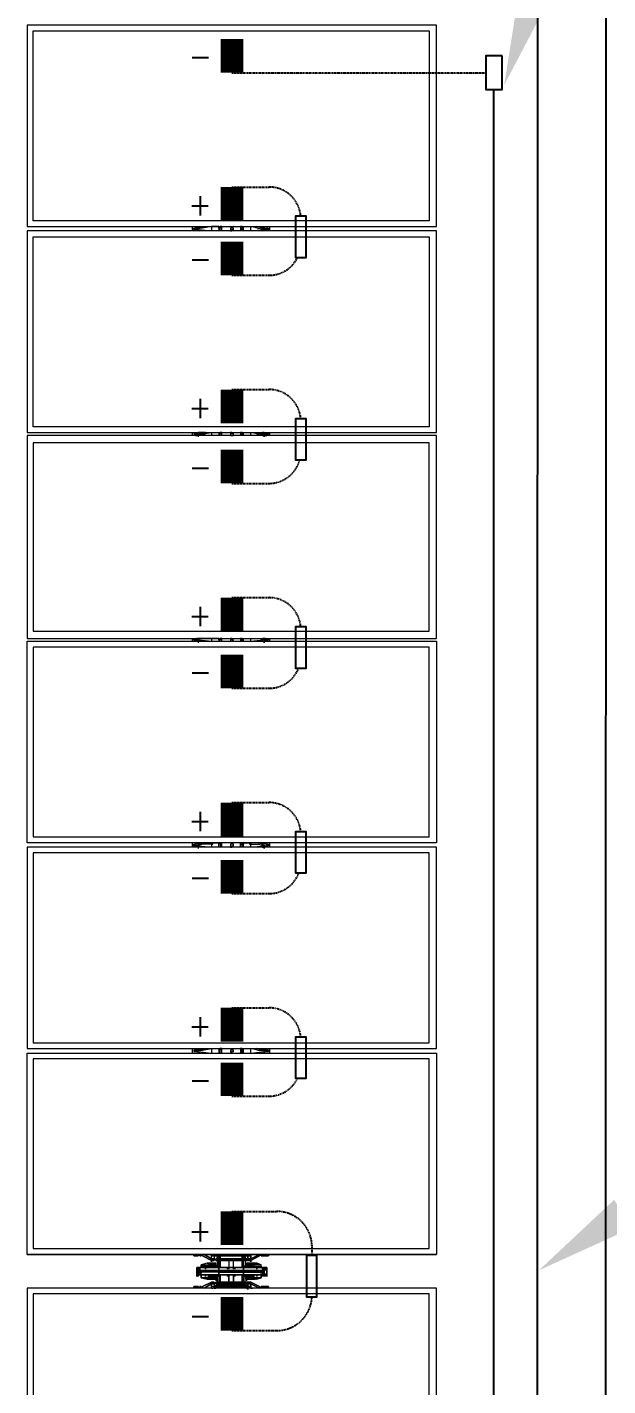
# Model space of a CAD drawing. Header units: feet. Extents: x -13743 to 68376, y -48 to 67763.
# Drawn here: x 1150 to 1278.4, y 64953.8 to 65254.7 of the extents above; entities that cross this region are included whole.
import ezdxf
from ezdxf import colors
from ezdxf.entities.mleader import LeaderData, LeaderLine
from ezdxf.lldxf.tags import DXFTag
from ezdxf.math import Vec2, Vec3

# ---------------------------------------------------------------- set-up
doc = ezdxf.new("R2010")
doc.units = ezdxf.units.FT
doc.header["$MEASUREMENT"] = 0
doc.linetypes.add('HIDDEN', pattern=[0.375, 0.25, -0.125])
for name, color, linetype in [('E-DC HARNESS-NEG', 170, 'DC HARNESS CABLE'), ('E-DC HARNESS-POS', 10, 'DC HARNESS CABLE'), ('E-HARN-COMP', 8, 'Continuous'), ('E-TRNK-CABL-NEG', 6, 'HIDDEN'), ('E-TRUNK-CABLE-POS', 6, 'HIDDEN'), ('G-ANNO-TEXT', 1, 'Continuous'), ('Polarity-Text', 7, 'Continuous')]:
    doc.layers.add(name, color=color, linetype=linetype)
doc.styles.add('NEI-A', font='arial.ttf')
doc.styles.get("Standard").update_dxf_attribs({"font": 'arial.ttf'})
tags = doc.linetypes.add('DC HARNESS CABLE', pattern='A,0.5,-0.2,["DH",Standard,S=0.1,R=0,X=-0.1,Y=-0.05],-0.2', length=0.9).pattern_tags.tags
tags[6] = DXFTag(74, 10)

# ---------------------------------------------------------------- blocks, each defined once
blk = doc.blocks.new('A$Cc93f9aa1')
at = {"lineweight": 5}
for points in [[(6.7197, 0.4666), (6.4897, 0.4666), (6.4897, 0), (6.7197, 0)], [(6.7247, 0), (6.9547, 0), (6.9547, 0.4666), (6.7247, 0.4666)], [(6.9581, 0), (7.1897, 0), (7.1897, 0.4666), (6.9581, 0.4666)], [(7.423, 0.4666), (7.423, 0), (7.193, 0), (7.193, 0.4666)], [(7.658, 0.4666), (7.428, 0.4666), (7.428, 0), (7.658, 0)], [(7.893, 0), (7.663, 0), (7.663, 0.4666), (7.893, 0.4666)], [(8.1613, 0), (8.1613, 0.4666), (7.9313, 0.4666), (7.9313, 0)], [(6.4964, 0.4583), (6.7131, 0.4583), (6.7131, 0.0067), (6.4964, 0.0067)], [(6.7314, 0.4583), (6.9481, 0.4583), (6.9481, 0.0067), (6.7314, 0.0067)], [(7.1814, 0.0067), (7.1814, 0.4583), (6.9664, 0.4583), (6.9664, 0.0067)], [(7.4164, 0.4583), (7.1997, 0.4583), (7.1997, 0.0067), (7.4164, 0.0067)], [(7.6514, 0.0067), (7.6514, 0.4583), (7.4347, 0.4583), (7.4347, 0.0067)], [(7.8863, 0.0067), (7.8863, 0.4583), (7.6697, 0.4583), (7.6697, 0.0067)], [(8.1547, 0.0067), (8.1547, 0.4583), (7.938, 0.4583), (7.938, 0.0067)], [(7.8947, 0.2667), (7.8947, 0.27), (7.8947, 0.275), (7.893, 0.275), (7.8947, 0.275), (7.8947, 0.27)], [(7.8947, 0.2517), (7.898, 0.2517), (7.898, 0.2533), (7.898, 0.255), (7.8997, 0.255), (7.8947, 0.265), (7.8997, 0.255), (7.898, 0.255), (7.898, 0.2533), (7.898, 0.2517), (7.8947, 0.2517), (7.8947, 0.25), (7.893, 0.25), (7.893, 0.215), (7.8947, 0.215), (7.8947, 0.2133), (7.8947, 0.215), (7.893, 0.215), (7.893, 0.25), (7.893, 0.2517), (7.8947, 0.2517), (7.8947, 0.255), (7.898, 0.255), (7.8947, 0.255), (7.8947, 0.2517), (7.893, 0.2517), (7.893, 0.25), (7.8947, 0.25)], [(7.9047, 0.2667), (7.903, 0.2617), (7.903, 0.25), (7.903, 0.2517), (7.903, 0.25), (7.903, 0.2617)], [(7.9063, 0.2667), (7.9047, 0.2667), (7.9047, 0.2583), (7.9047, 0.2567), (7.9047, 0.255), (7.9063, 0.255), (7.9063, 0.25), (7.9047, 0.25), (7.9047, 0.2567), (7.9047, 0.25), (7.9063, 0.25), (7.9063, 0.255), (7.9063, 0.2583), (7.9063, 0.2667), (7.908, 0.2667), (7.9063, 0.2667), (7.9047, 0.2667), (7.9047, 0.2583), (7.9063, 0.2583)], [(7.9097, 0.2733), (7.908, 0.2733)], [(7.9097, 0.27), (7.908, 0.27)], [(7.9113, 0.2683), (7.9113, 0.2467), (7.908, 0.2467), (7.908, 0.2683)], [(7.913, 0.2467), (7.913, 0.2683), (7.9163, 0.2683), (7.9163, 0.2467)], [(7.9163, 0.2683), (7.9163, 0.27), (7.9163, 0.2733), (7.9163, 0.2717), (7.9147, 0.2717), (7.9163, 0.2717), (7.918, 0.2717), (7.9163, 0.2717), (7.9147, 0.27), (7.9163, 0.27), (7.9163, 0.2683), (7.918, 0.2683)], [(7.918, 0.2733), (7.9163, 0.2733)], [(7.9163, 0.2583), (7.9197, 0.2583), (7.9197, 0.2667), (7.9197, 0.2583)], [(7.9197, 0.2667), (7.9163, 0.2667), (7.9163, 0.2583), (7.9163, 0.2667), (7.9197, 0.2667), (7.9213, 0.2617)], [(7.9263, 0.255), (7.9247, 0.255), (7.9263, 0.2533), (7.9247, 0.255), (7.9263, 0.255), (7.9263, 0.2533), (7.9263, 0.255), (7.9247, 0.255), (7.9297, 0.265), (7.9247, 0.255), (7.9263, 0.255), (7.9297, 0.255), (7.9297, 0.2517), (7.9263, 0.2517), (7.9263, 0.2533), (7.9263, 0.2517), (7.9297, 0.2517), (7.9297, 0.255)], [(7.9297, 0.27), (7.9297, 0.2667), (7.9297, 0.27), (7.9297, 0.275), (7.9313, 0.275), (7.9297, 0.275)], [(7.8963, 0.245), (7.8947, 0.2467), (7.8947, 0.2483), (7.8963, 0.2483), (7.898, 0.2483), (7.8963, 0.2483), (7.8947, 0.2483), (7.8947, 0.2467), (7.8947, 0.2483), (7.8963, 0.2483), (7.8947, 0.2483), (7.8947, 0.2467), (7.8947, 0.245), (7.8947, 0.2467), (7.8963, 0.245), (7.8947, 0.245), (7.893, 0.245), (7.8947, 0.245)], [(7.8963, 0.2483), (7.8947, 0.2467), (7.8963, 0.245), (7.898, 0.2467)], [(7.8963, 0.2483), (7.8947, 0.2467), (7.8963, 0.245), (7.898, 0.2467)], [(7.898, 0.2517), (7.8997, 0.2517), (7.8997, 0.255), (7.9013, 0.255), (7.8997, 0.255), (7.898, 0.255), (7.898, 0.2533), (7.898, 0.255), (7.8997, 0.255), (7.8997, 0.2517), (7.898, 0.2517), (7.8997, 0.2517), (7.8997, 0.215), (7.898, 0.215), (7.8997, 0.215), (7.8997, 0.2517)], [(7.903, 0.25), (7.903, 0.26)], [(7.9047, 0.2583), (7.9047, 0.2567), (7.9047, 0.255), (7.9063, 0.255), (7.9063, 0.2583)], [(7.9063, 0.25), (7.9063, 0.2483), (7.908, 0.2483), (7.9063, 0.2483), (7.908, 0.2483), (7.9063, 0.2483)], [(7.9197, 0.2567), (7.9197, 0.255), (7.918, 0.255), (7.918, 0.2583), (7.918, 0.255), (7.9197, 0.255), (7.9197, 0.2567), (7.9197, 0.2583)], [(7.918, 0.255), (7.918, 0.25), (7.9197, 0.25), (7.9197, 0.2517), (7.9197, 0.25), (7.918, 0.25), (7.918, 0.2483), (7.9197, 0.25), (7.918, 0.2483), (7.9197, 0.25), (7.918, 0.2483), (7.918, 0.25)], [(7.9263, 0.215), (7.9247, 0.215), (7.9247, 0.2517), (7.9263, 0.2517), (7.9247, 0.2517), (7.9247, 0.255), (7.9247, 0.2517), (7.9263, 0.2517), (7.9247, 0.2517), (7.9247, 0.215)], [(7.928, 0.2483), (7.9263, 0.2483), (7.9263, 0.2467), (7.928, 0.2467), (7.928, 0.245), (7.9263, 0.245), (7.9263, 0.2483), (7.928, 0.2483), (7.9263, 0.2483), (7.9263, 0.2467), (7.9263, 0.245), (7.9263, 0.2467), (7.9263, 0.245), (7.928, 0.245), (7.9263, 0.245), (7.928, 0.245), (7.9297, 0.245), (7.928, 0.245), (7.928, 0.2483), (7.928, 0.2467), (7.9297, 0.2467), (7.928, 0.2467), (7.9297, 0.2467), (7.928, 0.2467), (7.9297, 0.2467), (7.928, 0.2467), (7.9297, 0.2467), (7.928, 0.2467), (7.9297, 0.2467), (7.928, 0.2467), (7.9297, 0.2467), (7.928, 0.2467), (7.9297, 0.2467), (7.928, 0.2467), (7.9297, 0.2467), (7.928, 0.2467), (7.9297, 0.2467), (7.928, 0.2467), (7.9297, 0.2467), (7.9297, 0.2483)], [(7.928, 0.2483), (7.9263, 0.2467), (7.928, 0.245), (7.9297, 0.2467)], [(7.928, 0.2483), (7.9263, 0.2467), (7.928, 0.245), (7.9297, 0.2467)], [(7.928, 0.215), (7.9297, 0.215), (7.9297, 0.25), (7.928, 0.25), (7.9297, 0.25), (7.9297, 0.215)], [(7.9313, 0.25), (7.9313, 0.2517), (7.9297, 0.2517), (7.9297, 0.25), (7.9297, 0.2517), (7.9313, 0.2517), (7.933, 0.2517), (7.9313, 0.2517)], [(6.7231, 0.235), (6.7214, 0.235), (6.7214, 0.2317), (6.7247, 0.2317), (6.7247, 0.2333), (6.7231, 0.2333)], [(6.9564, 0.235), (6.9564, 0.2333), (6.9547, 0.2333), (6.9547, 0.2317), (6.9564, 0.2317), (6.9581, 0.2317), (6.9581, 0.2333), (6.9581, 0.235)], [(7.1914, 0.235), (7.1914, 0.2333), (7.1897, 0.2333), (7.1897, 0.2317), (7.1914, 0.2317), (7.193, 0.2317), (7.193, 0.2333)], [(7.4264, 0.235), (7.4247, 0.235), (7.4247, 0.2317), (7.428, 0.2317), (7.428, 0.2333), (7.4264, 0.2333)], [(7.6614, 0.235), (7.6597, 0.235), (7.6597, 0.2317), (7.663, 0.2317), (7.663, 0.2333), (7.6614, 0.2333)], [(7.8947, 0.235), (7.893, 0.235)], [(7.8947, 0.235), (7.893, 0.235)], [(7.898, 0.2467), (7.8963, 0.2467)], [(7.8997, 0.245), (7.908, 0.245)], [(7.9113, 0.2183), (7.9113, 0.2467), (7.913, 0.2467), (7.913, 0.2183)], [(7.9163, 0.245), (7.9247, 0.245)], [(7.9297, 0.235), (7.9313, 0.235)], [(7.9297, 0.235), (7.9313, 0.235)], [(7.8947, 0.23), (7.893, 0.23)], [(7.8947, 0.23), (7.893, 0.23)], [(7.8947, 0.22), (7.8947, 0.2183), (7.8947, 0.2167), (7.8963, 0.2167), (7.898, 0.2167), (7.898, 0.2183), (7.8963, 0.2183), (7.898, 0.2183), (7.8963, 0.2183), (7.898, 0.2183), (7.8963, 0.2183), (7.898, 0.2183), (7.8963, 0.2183), (7.898, 0.2183), (7.8963, 0.2183), (7.898, 0.2183), (7.8963, 0.2183), (7.898, 0.2183), (7.8963, 0.2183), (7.898, 0.2183), (7.8963, 0.2183), (7.898, 0.2183), (7.8963, 0.2183), (7.898, 0.2183), (7.898, 0.22), (7.898, 0.2183), (7.898, 0.2167), (7.8963, 0.2167), (7.898, 0.2167), (7.898, 0.2183), (7.898, 0.22), (7.8963, 0.22), (7.8947, 0.22), (7.8947, 0.2183), (7.8947, 0.22), (7.893, 0.22)], [(7.8963, 0.22), (7.8947, 0.2183), (7.8963, 0.2167), (7.898, 0.2183)], [(7.8947, 0.2183), (7.8963, 0.2167), (7.898, 0.2167), (7.898, 0.2183), (7.898, 0.22), (7.8963, 0.22), (7.8947, 0.22), (7.8963, 0.22), (7.898, 0.22), (7.8963, 0.22), (7.8947, 0.22)], [(7.8963, 0.22), (7.8947, 0.2183), (7.8963, 0.2167), (7.898, 0.2183)], [(7.908, 0.22), (7.8997, 0.22)], [(7.9247, 0.22), (7.9163, 0.22)], [(7.928, 0.22), (7.928, 0.2183), (7.928, 0.2167), (7.9263, 0.2167), (7.928, 0.2167), (7.928, 0.2183), (7.9297, 0.2183), (7.928, 0.2183), (7.9297, 0.2183), (7.928, 0.2183), (7.9297, 0.2183), (7.928, 0.2183), (7.9297, 0.2183), (7.928, 0.2183), (7.9297, 0.2183), (7.9297, 0.22)], [(7.928, 0.22), (7.9263, 0.2183), (7.928, 0.2167), (7.9297, 0.2183)], [(7.9263, 0.22), (7.928, 0.22), (7.928, 0.2183), (7.9297, 0.2183), (7.928, 0.2183), (7.9297, 0.2183), (7.928, 0.2183), (7.9297, 0.2183), (7.928, 0.2183), (7.9297, 0.2183), (7.928, 0.2183), (7.9297, 0.2183), (7.9297, 0.2167), (7.928, 0.2167), (7.9297, 0.2167), (7.9297, 0.2183), (7.9297, 0.22), (7.9313, 0.22), (7.9297, 0.22), (7.928, 0.22), (7.9263, 0.22), (7.9263, 0.2183), (7.9263, 0.2167), (7.9263, 0.2183), (7.9263, 0.22), (7.928, 0.22), (7.9263, 0.22), (7.9263, 0.2183), (7.9263, 0.2167), (7.928, 0.2167), (7.9263, 0.2167), (7.9263, 0.2183)], [(7.928, 0.22), (7.9263, 0.2183), (7.928, 0.2167), (7.9297, 0.2183)], [(7.9313, 0.23), (7.9297, 0.23)], [(7.9313, 0.23), (7.9297, 0.23)], [(7.893, 0.215), (7.893, 0.2133)], [(7.898, 0.21), (7.8997, 0.21), (7.8947, 0.2), (7.8997, 0.21), (7.898, 0.21), (7.8947, 0.21), (7.8947, 0.2133), (7.898, 0.2133), (7.898, 0.2117), (7.898, 0.21), (7.8947, 0.21), (7.8947, 0.2133), (7.898, 0.2133), (7.898, 0.2117)], [(7.898, 0.2133), (7.8997, 0.2133), (7.8997, 0.21), (7.8997, 0.2133)], [(7.9013, 0.21), (7.8997, 0.21), (7.8997, 0.2117), (7.898, 0.2117), (7.8997, 0.2117), (7.8997, 0.21)], [(7.903, 0.215), (7.903, 0.205)], [(7.9047, 0.2067), (7.9047, 0.2083), (7.9047, 0.21), (7.9063, 0.21), (7.9063, 0.2117), (7.9063, 0.215), (7.9063, 0.2117), (7.9063, 0.21), (7.9047, 0.21), (7.9047, 0.2083), (7.9047, 0.2133), (7.9047, 0.2083), (7.9047, 0.2067), (7.9063, 0.2067), (7.9063, 0.1983), (7.9047, 0.1983)], [(7.9047, 0.1983), (7.9047, 0.2067), (7.9063, 0.2067), (7.9063, 0.1983)], [(7.9063, 0.21), (7.9063, 0.2067)], [(7.9097, 0.2033), (7.908, 0.2033)], [(7.9097, 0.2033), (7.908, 0.2033)], [(7.9197, 0.1983), (7.9163, 0.1983), (7.9163, 0.2067), (7.9197, 0.2067)], [(7.9197, 0.2083), (7.9197, 0.215), (7.918, 0.215), (7.918, 0.2117), (7.918, 0.215), (7.9197, 0.215)], [(7.918, 0.2067), (7.918, 0.21)], [(7.9197, 0.1983), (7.9213, 0.205), (7.9213, 0.215), (7.9197, 0.215), (7.9197, 0.2133), (7.9197, 0.215), (7.9213, 0.215), (7.9213, 0.205)], [(7.9297, 0.2133), (7.9297, 0.21), (7.9263, 0.21), (7.9247, 0.21), (7.9247, 0.2117), (7.9263, 0.2117), (7.9247, 0.2117), (7.9247, 0.21), (7.9263, 0.21), (7.9263, 0.2117), (7.9263, 0.2133), (7.9247, 0.2133), (7.9247, 0.21), (7.9247, 0.2133), (7.9263, 0.2133), (7.9313, 0.2133), (7.9297, 0.2133), (7.9297, 0.21), (7.9263, 0.21), (7.9247, 0.21), (7.9297, 0.2), (7.9247, 0.21), (7.9263, 0.21), (7.9263, 0.2117), (7.9263, 0.2133)], [(7.9297, 0.2133), (7.9297, 0.215)], [(7.9313, 0.2133), (7.9313, 0.215)], [(7.893, 0.19), (7.8947, 0.19), (7.8947, 0.195), (7.8947, 0.19)], [(7.8947, 0.1967), (7.8947, 0.1983)], [(7.9063, 0.1983), (7.908, 0.1983)], [(7.9147, 0.195), (7.913, 0.195)], [(7.9163, 0.1933), (7.9147, 0.1933)], [(7.9297, 0.1983), (7.9297, 0.1967)], [(7.9313, 0.19), (7.9297, 0.19), (7.9297, 0.195), (7.9297, 0.19)]]:
    blk.add_lwpolyline(points, close=True, dxfattribs=at)
for points in [[(7.893, 0), (7.893, 0.4666)], [(7.9313, 0.4666), (7.9313, 0)], [(7.8863, 0.0067), (7.8863, 0.4583)], [(7.938, 0.4583), (7.938, 0.0067)], [(6.7247, 0.2767), (6.7197, 0.2767)], [(6.7197, 0.2683), (6.7214, 0.27), (6.7214, 0.2733), (6.7231, 0.2733), (6.7231, 0.275), (6.7247, 0.275)], [(6.7214, 0.255), (6.7197, 0.255), (6.7197, 0.2567), (6.7214, 0.2633), (6.7231, 0.2733)], [(6.7231, 0.27), (6.7231, 0.2733), (6.7231, 0.275)], [(6.9581, 0.2767), (6.9547, 0.2767)], [(6.9564, 0.255), (6.9547, 0.255), (6.9547, 0.2567), (6.9564, 0.2633), (6.9564, 0.2733), (6.9564, 0.275), (6.9564, 0.2733), (6.9564, 0.2717), (6.9547, 0.27), (6.9547, 0.2683)], [(6.9564, 0.275), (6.9581, 0.275)], [(6.9581, 0.27), (6.9581, 0.2733)], [(7.193, 0.2767), (7.1897, 0.2767)], [(7.1914, 0.27), (7.1914, 0.2733), (7.1914, 0.275), (7.1914, 0.2733), (7.1897, 0.2717), (7.1897, 0.2683)], [(7.1914, 0.255), (7.1897, 0.255), (7.1897, 0.2633), (7.1914, 0.2733)], [(7.428, 0.2767), (7.423, 0.2767)], [(7.423, 0.255), (7.4247, 0.255), (7.4247, 0.2633), (7.4264, 0.2733)], [(7.4264, 0.27), (7.4264, 0.2733), (7.4264, 0.275), (7.4264, 0.2733), (7.4247, 0.2733), (7.4247, 0.2683)], [(7.663, 0.2767), (7.658, 0.2767)], [(7.6597, 0.255), (7.658, 0.255), (7.658, 0.2567), (7.6597, 0.2633), (7.6597, 0.2733), (7.6614, 0.2733), (7.6614, 0.275), (7.6597, 0.275), (7.6597, 0.2733), (7.6597, 0.27), (7.658, 0.2683)], [(7.6614, 0.27), (7.6614, 0.2733)], [(7.8947, 0.2667), (7.8947, 0.2667)], [(7.8947, 0.2667), (7.8947, 0.2667)], [(7.908, 0.2467), (7.908, 0.2683), (7.9113, 0.2683), (7.9113, 0.2667), (7.9113, 0.2467), (7.9113, 0.2667), (7.913, 0.2667), (7.9147, 0.2667), (7.913, 0.2667), (7.9113, 0.2667), (7.9113, 0.2683), (7.9113, 0.27), (7.9097, 0.27), (7.908, 0.2717), (7.9097, 0.2717), (7.9113, 0.2717), (7.9097, 0.2717), (7.908, 0.2717), (7.908, 0.2733), (7.908, 0.27), (7.9097, 0.27), (7.908, 0.27), (7.9097, 0.27), (7.9113, 0.27), (7.9097, 0.27), (7.9113, 0.27), (7.9113, 0.2683), (7.913, 0.2683), (7.913, 0.27), (7.9113, 0.27), (7.913, 0.27), (7.9147, 0.27), (7.913, 0.27), (7.9113, 0.27), (7.9097, 0.27), (7.908, 0.2717), (7.9097, 0.2717), (7.908, 0.2717), (7.908, 0.2733), (7.908, 0.2683), (7.9097, 0.2683), (7.908, 0.2683), (7.908, 0.27), (7.908, 0.2617), (7.908, 0.2383), (7.908, 0.235), (7.8997, 0.235), (7.8997, 0.23), (7.908, 0.23), (7.9097, 0.23), (7.908, 0.23), (7.9097, 0.23), (7.908, 0.23), (7.9097, 0.23), (7.908, 0.23), (7.9097, 0.23), (7.908, 0.23), (7.9097, 0.23)], [(7.8997, 0.2483), (7.908, 0.2483), (7.9063, 0.2483), (7.9047, 0.25), (7.9063, 0.2483), (7.9047, 0.25), (7.903, 0.25), (7.9047, 0.25), (7.9063, 0.2483), (7.9047, 0.25), (7.9063, 0.2483), (7.9063, 0.2467), (7.908, 0.2467), (7.908, 0.2183), (7.9113, 0.2183), (7.9113, 0.2467), (7.913, 0.2467), (7.9113, 0.2467), (7.9113, 0.2683), (7.913, 0.2683), (7.9147, 0.2683), (7.913, 0.2683), (7.9113, 0.2683), (7.913, 0.2683), (7.9147, 0.2683), (7.913, 0.2683), (7.9113, 0.2683), (7.913, 0.2683), (7.913, 0.27), (7.9147, 0.27), (7.9163, 0.27), (7.9163, 0.2733), (7.9163, 0.2717), (7.9147, 0.27), (7.9163, 0.27), (7.9163, 0.2617), (7.9163, 0.2383), (7.9163, 0.235), (7.918, 0.235), (7.9163, 0.235), (7.9247, 0.235), (7.9247, 0.23), (7.9163, 0.23), (7.9163, 0.2267), (7.9163, 0.23), (7.918, 0.23), (7.9163, 0.23), (7.918, 0.23), (7.9163, 0.23), (7.918, 0.23)], [(7.918, 0.2733), (7.9163, 0.2733), (7.9097, 0.2733), (7.908, 0.2733), (7.9097, 0.2733), (7.9163, 0.2733)], [(7.908, 0.27), (7.908, 0.27)], [(7.9097, 0.235), (7.908, 0.235), (7.9097, 0.235), (7.908, 0.235), (7.908, 0.2383), (7.908, 0.2617), (7.9097, 0.2617), (7.908, 0.2617), (7.9097, 0.2617), (7.908, 0.2617), (7.908, 0.27), (7.9097, 0.27), (7.9113, 0.27)], [(7.908, 0.27), (7.908, 0.27)], [(7.9247, 0.2483), (7.9163, 0.2483), (7.918, 0.2483), (7.9197, 0.2483), (7.918, 0.2483), (7.9163, 0.2483), (7.918, 0.2483), (7.9197, 0.2483), (7.918, 0.2483), (7.918, 0.2467), (7.9163, 0.2467), (7.9163, 0.2183), (7.913, 0.2183), (7.913, 0.2467), (7.9163, 0.2467), (7.9163, 0.2683), (7.913, 0.2683), (7.913, 0.2467), (7.9113, 0.2467), (7.9113, 0.2183), (7.913, 0.2183), (7.913, 0.1967), (7.9163, 0.1967), (7.9163, 0.2183), (7.918, 0.2183), (7.918, 0.2167), (7.9163, 0.2167), (7.918, 0.2167)], [(7.9163, 0.2367), (7.9163, 0.2383), (7.9163, 0.2367), (7.918, 0.2367), (7.9163, 0.2367), (7.9163, 0.235), (7.918, 0.235), (7.9163, 0.235), (7.9163, 0.2383), (7.9163, 0.2617), (7.918, 0.2617), (7.9163, 0.2617), (7.918, 0.2617), (7.9163, 0.2617), (7.9163, 0.27), (7.918, 0.27), (7.9163, 0.27), (7.918, 0.27), (7.9163, 0.27), (7.918, 0.27), (7.9163, 0.27), (7.9147, 0.27), (7.913, 0.27), (7.9147, 0.27), (7.913, 0.27)], [(7.9163, 0.2667), (7.918, 0.2667)], [(7.918, 0.2667), (7.918, 0.2667)], [(7.9297, 0.27), (7.9297, 0.27)], [(7.9297, 0.2667), (7.9297, 0.2667)], [(7.9297, 0.2667), (7.9297, 0.2667)], [(6.7214, 0.2467), (6.7197, 0.2467), (6.7197, 0.255)], [(6.9564, 0.2467), (6.9547, 0.2467), (6.9547, 0.255)], [(7.1914, 0.2467), (7.1897, 0.2467), (7.1897, 0.255)], [(7.428, 0.2467), (7.4247, 0.2467), (7.423, 0.2467), (7.423, 0.2533), (7.4247, 0.2533), (7.4247, 0.255)], [(7.6597, 0.2467), (7.658, 0.2467), (7.658, 0.255)], [(7.8947, 0.2483), (7.8947, 0.2483)], [(7.8947, 0.2483), (7.8947, 0.2483)], [(7.8963, 0.2483), (7.8963, 0.2483)], [(7.8963, 0.2483), (7.898, 0.2483)], [(7.8963, 0.2483), (7.8963, 0.2483)], [(7.898, 0.2483), (7.8963, 0.2483)], [(7.898, 0.2517), (7.898, 0.2517)], [(7.898, 0.2517), (7.898, 0.2517)], [(7.898, 0.2483), (7.898, 0.245)], [(7.898, 0.2483), (7.898, 0.2483)], [(7.898, 0.2467), (7.898, 0.2483)], [(7.898, 0.2483), (7.898, 0.2467)], [(7.898, 0.2483), (7.898, 0.2483)], [(7.898, 0.2467), (7.898, 0.2483)], [(7.8997, 0.2517), (7.8997, 0.2517)], [(7.8997, 0.2517), (7.8997, 0.2517)], [(7.9047, 0.26), (7.9047, 0.26)], [(7.9047, 0.26), (7.9047, 0.26)], [(7.9063, 0.2483), (7.908, 0.2483)], [(7.918, 0.2483), (7.9197, 0.25)], [(7.918, 0.2483), (7.9197, 0.25)], [(7.9213, 0.2617), (7.9213, 0.25), (7.9197, 0.25)], [(7.9213, 0.2617), (7.9213, 0.25), (7.9197, 0.25)], [(7.9197, 0.26), (7.9197, 0.26)], [(7.9197, 0.26), (7.9197, 0.26)], [(7.9197, 0.2567), (7.9197, 0.2517)], [(7.9197, 0.2567), (7.9197, 0.2517)], [(7.9197, 0.2517), (7.9197, 0.25)], [(7.9197, 0.2517), (7.9197, 0.25)], [(7.9213, 0.25), (7.9213, 0.26), (7.9213, 0.25), (7.923, 0.25)], [(7.9247, 0.2517), (7.9247, 0.2517)], [(7.9247, 0.2517), (7.9247, 0.2517)], [(7.9263, 0.2517), (7.9263, 0.2517)], [(7.9297, 0.2467), (7.9297, 0.245), (7.9313, 0.245), (7.9297, 0.245), (7.9297, 0.2467), (7.9297, 0.2483), (7.928, 0.2483), (7.9263, 0.2483), (7.9263, 0.2467)], [(7.9263, 0.2483), (7.9263, 0.2483)], [(7.9263, 0.2483), (7.9263, 0.2483)], [(7.928, 0.2483), (7.928, 0.2483)], [(7.928, 0.2483), (7.928, 0.2483)], [(7.9297, 0.2483), (7.9297, 0.2483)], [(7.9297, 0.2483), (7.9297, 0.2483)], [(6.7247, 0.2467), (6.7197, 0.2467)], [(6.7247, 0.245), (6.7197, 0.245), (6.7214, 0.245)], [(6.7197, 0.245), (6.7197, 0.2433), (6.7247, 0.2433)], [(6.9581, 0.2467), (6.9547, 0.2467)], [(6.9581, 0.245), (6.9547, 0.245), (6.9564, 0.245)], [(6.9547, 0.245), (6.9547, 0.2433), (6.9581, 0.2433)], [(7.193, 0.2467), (7.1897, 0.2467)], [(7.193, 0.245), (7.1897, 0.245), (7.1914, 0.245)], [(7.1897, 0.245), (7.1897, 0.2433), (7.193, 0.2433)], [(7.423, 0.2467), (7.4247, 0.2467)], [(7.428, 0.245), (7.4247, 0.245), (7.423, 0.245)], [(7.428, 0.2433), (7.4247, 0.2433), (7.423, 0.2433)], [(7.4247, 0.2433), (7.4247, 0.245)], [(7.663, 0.2467), (7.658, 0.2467)], [(7.663, 0.245), (7.658, 0.245), (7.6597, 0.245)], [(7.658, 0.245), (7.658, 0.2433), (7.663, 0.2433)], [(7.8947, 0.2467), (7.8947, 0.2467)], [(7.8947, 0.2467), (7.8947, 0.2467)], [(7.8947, 0.245), (7.8947, 0.245)], [(7.8947, 0.245), (7.8947, 0.245)], [(7.8963, 0.2467), (7.898, 0.2467)], [(7.8963, 0.2467), (7.898, 0.2467)], [(7.8963, 0.2467), (7.898, 0.2467)], [(7.8963, 0.2467), (7.898, 0.2467)], [(7.8963, 0.2467), (7.898, 0.2467)], [(7.8963, 0.2467), (7.898, 0.2467)], [(7.8963, 0.2467), (7.898, 0.2467)], [(7.8963, 0.2467), (7.898, 0.2467)], [(7.8963, 0.2467), (7.898, 0.2467)], [(7.8963, 0.2467), (7.898, 0.2467)], [(7.8963, 0.2467), (7.898, 0.2467)], [(7.8963, 0.2467), (7.898, 0.2467)], [(7.8963, 0.2467), (7.898, 0.2467)], [(7.8963, 0.2467), (7.898, 0.2467)], [(7.8963, 0.2467), (7.898, 0.2467)], [(7.8963, 0.2467), (7.898, 0.2467)], [(7.8963, 0.245), (7.898, 0.245)], [(7.8963, 0.245), (7.898, 0.245)], [(7.8963, 0.245), (7.8963, 0.245)], [(7.898, 0.245), (7.8963, 0.245)], [(7.8963, 0.245), (7.898, 0.245)], [(7.8963, 0.245), (7.8963, 0.245)], [(7.898, 0.2467), (7.898, 0.2467)], [(7.898, 0.245), (7.898, 0.2467)], [(7.898, 0.2467), (7.898, 0.245)], [(7.898, 0.2467), (7.898, 0.2467)], [(7.898, 0.245), (7.898, 0.2467)], [(7.898, 0.245), (7.898, 0.245)], [(7.898, 0.245), (7.898, 0.245)], [(7.9063, 0.245), (7.9047, 0.2467), (7.8997, 0.2467)], [(7.9097, 0.235), (7.908, 0.235), (7.908, 0.2367), (7.9097, 0.2367), (7.908, 0.2367), (7.908, 0.2383), (7.908, 0.2367), (7.908, 0.235), (7.9097, 0.235), (7.908, 0.235), (7.8997, 0.235), (7.8997, 0.23), (7.908, 0.23), (7.908, 0.2267), (7.908, 0.23), (7.908, 0.2267), (7.908, 0.2033), (7.908, 0.195), (7.9097, 0.195), (7.908, 0.195), (7.908, 0.1967), (7.908, 0.195), (7.908, 0.1933), (7.9097, 0.195), (7.9113, 0.195), (7.9113, 0.1967), (7.913, 0.1967), (7.9147, 0.1967), (7.913, 0.1967), (7.9113, 0.1967), (7.913, 0.1967), (7.9147, 0.1967), (7.913, 0.1967), (7.9113, 0.1967), (7.9113, 0.195), (7.9097, 0.195), (7.908, 0.1933), (7.908, 0.195), (7.908, 0.1967), (7.908, 0.195), (7.9097, 0.195), (7.908, 0.1933), (7.9097, 0.1933), (7.908, 0.1933), (7.9147, 0.1933), (7.908, 0.1933), (7.9097, 0.1933), (7.908, 0.1933), (7.9097, 0.195), (7.908, 0.195), (7.908, 0.2033), (7.908, 0.2267), (7.908, 0.23)], [(7.908, 0.2183), (7.908, 0.2467), (7.9113, 0.2467), (7.9113, 0.2183), (7.908, 0.2183), (7.908, 0.1967), (7.9113, 0.1967), (7.9113, 0.2183), (7.913, 0.2183), (7.913, 0.1967), (7.9163, 0.1967), (7.9163, 0.2183)], [(7.9163, 0.23), (7.918, 0.23), (7.9163, 0.23), (7.918, 0.23), (7.9163, 0.23), (7.9163, 0.2267), (7.9163, 0.2033), (7.918, 0.2033), (7.9163, 0.2033), (7.918, 0.2033), (7.9163, 0.2033), (7.9163, 0.195), (7.918, 0.195), (7.9163, 0.195), (7.9163, 0.1967), (7.9163, 0.195), (7.9163, 0.1933), (7.9147, 0.1933), (7.9163, 0.1933), (7.9147, 0.195), (7.913, 0.195), (7.913, 0.1967), (7.9113, 0.1967), (7.9113, 0.1983), (7.9113, 0.2183), (7.913, 0.2183), (7.9163, 0.2183), (7.9163, 0.2467)], [(7.9247, 0.23), (7.9247, 0.235), (7.9263, 0.235), (7.9247, 0.235), (7.9163, 0.235), (7.918, 0.235), (7.9163, 0.235), (7.9163, 0.2367), (7.918, 0.2367)], [(7.9247, 0.2467), (7.9197, 0.2467), (7.918, 0.245)], [(7.9263, 0.2467), (7.9263, 0.2467)], [(7.9263, 0.2467), (7.9263, 0.2467)], [(7.9263, 0.245), (7.9263, 0.245)], [(7.9263, 0.245), (7.9263, 0.245)], [(7.928, 0.245), (7.928, 0.245)], [(7.928, 0.245), (7.928, 0.245)], [(7.9297, 0.2467), (7.9297, 0.2467)], [(7.9297, 0.2467), (7.9297, 0.2467)], [(7.9297, 0.245), (7.9297, 0.245)], [(7.9297, 0.245), (7.9297, 0.245)], [(6.7247, 0.2217), (6.7197, 0.2217), (6.7197, 0.22)], [(6.7247, 0.22), (6.7197, 0.22), (6.7214, 0.22)], [(6.7214, 0.2183), (6.7197, 0.2183), (6.7197, 0.21), (6.7214, 0.2), (6.7214, 0.1933), (6.7231, 0.1917), (6.7247, 0.1917)], [(6.7197, 0.2183), (6.7247, 0.2183)], [(6.9581, 0.2217), (6.9547, 0.2217), (6.9547, 0.22)], [(6.9581, 0.22), (6.9547, 0.22), (6.9564, 0.22)], [(6.9547, 0.1967), (6.9547, 0.195), (6.9564, 0.1933), (6.9564, 0.19), (6.9564, 0.1917), (6.9564, 0.2), (6.9547, 0.21), (6.9547, 0.2183), (6.9564, 0.2183)], [(6.9547, 0.2183), (6.9581, 0.2183)], [(7.193, 0.2217), (7.1897, 0.2217), (7.1897, 0.22)], [(7.193, 0.22), (7.1897, 0.22), (7.1914, 0.22)], [(7.1914, 0.2183), (7.1897, 0.2183), (7.1897, 0.21), (7.1897, 0.2), (7.1914, 0.1933), (7.1914, 0.1917), (7.193, 0.1917)], [(7.1897, 0.2183), (7.193, 0.2183)], [(7.428, 0.2217), (7.4247, 0.2217), (7.423, 0.2217)], [(7.423, 0.22), (7.428, 0.22)], [(7.4247, 0.21), (7.4247, 0.2117), (7.423, 0.2117), (7.423, 0.2183), (7.4247, 0.2183), (7.423, 0.2183)], [(7.4247, 0.22), (7.4247, 0.2217)], [(7.428, 0.2183), (7.4247, 0.2183)], [(7.663, 0.2217), (7.658, 0.2217), (7.658, 0.22)], [(7.663, 0.22), (7.658, 0.22), (7.6597, 0.22)], [(7.6614, 0.1917), (7.6597, 0.1917), (7.6597, 0.2), (7.658, 0.21), (7.658, 0.2183), (7.6597, 0.2183)], [(7.658, 0.2183), (7.663, 0.2183)], [(7.8947, 0.22), (7.8947, 0.22)], [(7.8947, 0.22), (7.8947, 0.22)], [(7.8947, 0.2183), (7.8963, 0.2167)], [(7.8947, 0.2183), (7.8947, 0.2167)], [(7.8947, 0.2183), (7.8947, 0.2183)], [(7.8947, 0.2183), (7.8947, 0.2183)], [(7.8963, 0.22), (7.8963, 0.22)], [(7.8963, 0.22), (7.8963, 0.22)], [(7.898, 0.22), (7.898, 0.22)], [(7.898, 0.22), (7.898, 0.22)], [(7.898, 0.2183), (7.898, 0.2183)], [(7.898, 0.2183), (7.898, 0.2183)], [(7.9063, 0.22), (7.9047, 0.2183), (7.8997, 0.2183)], [(7.9113, 0.195), (7.9097, 0.195), (7.9113, 0.195), (7.913, 0.195), (7.913, 0.1967), (7.9113, 0.1967), (7.9113, 0.1983), (7.9113, 0.2183), (7.9113, 0.1967), (7.908, 0.1967), (7.908, 0.2183), (7.9063, 0.2183), (7.9063, 0.2167), (7.908, 0.2167), (7.9063, 0.2167), (7.9047, 0.215)], [(7.913, 0.195), (7.9147, 0.195), (7.9163, 0.1933), (7.918, 0.1933), (7.9163, 0.1933), (7.9147, 0.195), (7.9163, 0.195), (7.9147, 0.195), (7.913, 0.195), (7.9113, 0.195), (7.9097, 0.195), (7.9113, 0.195), (7.913, 0.195), (7.9147, 0.195), (7.913, 0.195), (7.9147, 0.195), (7.9163, 0.195), (7.9147, 0.195), (7.9163, 0.1933), (7.9163, 0.195), (7.9163, 0.1967), (7.9163, 0.195), (7.9163, 0.1967), (7.9163, 0.195), (7.9163, 0.2033), (7.9163, 0.2267), (7.9163, 0.23), (7.9247, 0.23), (7.9263, 0.23)], [(7.918, 0.22), (7.9197, 0.2183), (7.9247, 0.2183)], [(7.9263, 0.22), (7.9263, 0.22)], [(7.9263, 0.22), (7.9263, 0.22)], [(7.9263, 0.2183), (7.9263, 0.2183)], [(7.9263, 0.2183), (7.9263, 0.2183)], [(7.928, 0.22), (7.928, 0.22)], [(7.928, 0.22), (7.928, 0.22)], [(7.9297, 0.22), (7.9297, 0.22)], [(7.9297, 0.22), (7.9297, 0.22)], [(7.9297, 0.2183), (7.9297, 0.2183)], [(7.9297, 0.2183), (7.9297, 0.2183)], [(7.423, 0.21), (7.4247, 0.21), (7.4247, 0.2), (7.4264, 0.1933), (7.4264, 0.1917), (7.428, 0.1917)], [(7.893, 0.2133), (7.8947, 0.2133), (7.893, 0.2133)], [(7.893, 0.2133), (7.8947, 0.2133), (7.893, 0.2133)], [(7.8947, 0.2167), (7.8963, 0.2167)], [(7.8947, 0.2167), (7.8947, 0.2167)], [(7.8947, 0.2167), (7.8947, 0.2167)], [(7.8963, 0.2167), (7.8963, 0.2167)], [(7.8963, 0.2167), (7.8963, 0.2167)], [(7.898, 0.2167), (7.898, 0.2167)], [(7.898, 0.2167), (7.898, 0.2167)], [(7.898, 0.215), (7.898, 0.215)], [(7.898, 0.215), (7.898, 0.215)], [(7.8997, 0.2167), (7.908, 0.2167), (7.9063, 0.2167), (7.9047, 0.215), (7.9063, 0.2167), (7.9047, 0.215), (7.9063, 0.2167), (7.9063, 0.215), (7.9047, 0.215), (7.9047, 0.2133), (7.9047, 0.215), (7.9063, 0.215), (7.9063, 0.2167), (7.9047, 0.215), (7.903, 0.215), (7.903, 0.205), (7.903, 0.215), (7.903, 0.2133), (7.903, 0.215)], [(7.8997, 0.215), (7.8997, 0.215)], [(7.8997, 0.215), (7.8997, 0.215)], [(7.903, 0.205), (7.9047, 0.1983)], [(7.903, 0.205), (7.9047, 0.1983)], [(7.9047, 0.205), (7.9047, 0.205)], [(7.9047, 0.205), (7.9047, 0.205)], [(7.9063, 0.2167), (7.908, 0.2167)], [(7.9063, 0.2167), (7.908, 0.2167)], [(7.9063, 0.2167), (7.908, 0.2167)], [(7.9063, 0.2167), (7.908, 0.2167)], [(7.9197, 0.2167), (7.918, 0.2167), (7.9197, 0.2167), (7.918, 0.2167), (7.9197, 0.215), (7.918, 0.2167), (7.9197, 0.215), (7.918, 0.2167), (7.9197, 0.215), (7.918, 0.2167), (7.918, 0.215), (7.918, 0.2167), (7.9163, 0.2167), (7.9247, 0.2167)], [(7.9163, 0.1983), (7.9197, 0.1983), (7.9197, 0.2067), (7.9197, 0.2083), (7.9197, 0.21), (7.918, 0.21), (7.918, 0.2117), (7.918, 0.21), (7.9197, 0.21), (7.9197, 0.2083), (7.9197, 0.2067), (7.9163, 0.2067), (7.9163, 0.1983), (7.918, 0.1983)], [(7.9197, 0.205), (7.9197, 0.205)], [(7.9197, 0.205), (7.9197, 0.205)], [(7.9213, 0.215), (7.9213, 0.205), (7.9213, 0.215), (7.923, 0.215)], [(7.9247, 0.215), (7.9247, 0.215)], [(7.9247, 0.215), (7.9247, 0.215)], [(7.9263, 0.2167), (7.9263, 0.2167)], [(7.9263, 0.2167), (7.9263, 0.2167)], [(7.9263, 0.215), (7.9263, 0.215)], [(7.9263, 0.215), (7.9263, 0.215)], [(7.928, 0.2167), (7.928, 0.2167)], [(7.928, 0.2167), (7.928, 0.2167)], [(7.9297, 0.2167), (7.9297, 0.2167)], [(7.9297, 0.2167), (7.9297, 0.2167)], [(6.7197, 0.1967), (6.7214, 0.195), (6.7214, 0.1917), (6.7231, 0.1917), (6.7231, 0.19), (6.7247, 0.19)], [(6.7247, 0.1883), (6.7197, 0.1883)], [(6.7231, 0.195), (6.7231, 0.1917), (6.7231, 0.19)], [(6.9581, 0.1883), (6.9547, 0.1883)], [(6.9564, 0.1917), (6.9581, 0.1917), (6.9581, 0.195)], [(7.1897, 0.1967), (7.1897, 0.1933), (7.1914, 0.1933), (7.1914, 0.19), (7.1914, 0.1917), (7.1914, 0.195)], [(7.193, 0.1883), (7.1897, 0.1883)], [(7.1914, 0.19), (7.193, 0.19)], [(7.428, 0.1883), (7.423, 0.1883)], [(7.4247, 0.1967), (7.4247, 0.1917), (7.4264, 0.1917), (7.4264, 0.19), (7.4264, 0.1917), (7.4264, 0.195)], [(7.4264, 0.19), (7.428, 0.19)], [(7.658, 0.1967), (7.6597, 0.195), (7.6597, 0.19), (7.6614, 0.19), (7.6614, 0.1917), (7.6614, 0.195)], [(7.663, 0.1883), (7.658, 0.1883)], [(7.8947, 0.1983), (7.8947, 0.1983)], [(7.8947, 0.1983), (7.8947, 0.1983)], [(7.8947, 0.195), (7.8947, 0.195)], [(7.8947, 0.195), (7.8947, 0.195)], [(7.9047, 0.1983), (7.9047, 0.1983)], [(7.908, 0.195), (7.908, 0.1967)], [(7.908, 0.195), (7.908, 0.1967)], [(7.908, 0.195), (7.908, 0.195)], [(7.908, 0.195), (7.908, 0.195)], [(7.9113, 0.1983), (7.913, 0.1983)], [(7.9113, 0.1983), (7.913, 0.1983)], [(7.913, 0.1983), (7.9147, 0.1983)], [(7.913, 0.1983), (7.9147, 0.1983)], [(7.9163, 0.195), (7.9163, 0.195)], [(7.9163, 0.195), (7.9163, 0.195)], [(7.918, 0.1983), (7.918, 0.1983)], [(7.918, 0.1983), (7.918, 0.1983)], [(7.9297, 0.1983), (7.9297, 0.1983)], [(7.9297, 0.1983), (7.9297, 0.1983)], [(7.9297, 0.195), (7.9297, 0.195)], [(7.9297, 0.195), (7.9297, 0.195)]]:
    blk.add_lwpolyline(points, dxfattribs=at)
at = {"color": 8, "lineweight": 5, "true_color": 0x808080}
for points in [[(6.7247, 0.2767), (6.7197, 0.2767)], [(6.7197, 0.2733), (6.7214, 0.2733), (6.7214, 0.275), (6.7231, 0.275)], [(6.7197, 0.27), (6.7214, 0.27), (6.7214, 0.2683), (6.7197, 0.2617)], [(6.7197, 0.2667), (6.7197, 0.2683), (6.7214, 0.2683)], [(6.7231, 0.2733), (6.7231, 0.2733)], [(6.7231, 0.2733), (6.7247, 0.2583)], [(6.7247, 0.2683), (6.7231, 0.27), (6.7247, 0.27)], [(6.7247, 0.2717), (6.7247, 0.2717)], [(6.9581, 0.2767), (6.9547, 0.2767)], [(6.9547, 0.2733), (6.9547, 0.275), (6.9564, 0.275)], [(6.9547, 0.2617), (6.9547, 0.27), (6.9564, 0.27)], [(6.9547, 0.2667), (6.9547, 0.2683), (6.9564, 0.2683)], [(6.9564, 0.2733), (6.9581, 0.2583)], [(6.9581, 0.2733), (6.9581, 0.2733)], [(6.9581, 0.2683), (6.9581, 0.27)], [(7.193, 0.2767), (7.1897, 0.2767)], [(7.1897, 0.2733), (7.1897, 0.275), (7.1914, 0.275)], [(7.1897, 0.2617), (7.1897, 0.27), (7.1914, 0.27)], [(7.1897, 0.2667), (7.1897, 0.2683), (7.1914, 0.2683)], [(7.1914, 0.2733), (7.1914, 0.2733)], [(7.1914, 0.2733), (7.193, 0.2583)], [(7.193, 0.2683), (7.193, 0.27)], [(7.428, 0.2767), (7.423, 0.2767)], [(7.423, 0.2733), (7.4247, 0.2733), (7.4247, 0.275), (7.4264, 0.275)], [(7.423, 0.27), (7.4247, 0.27), (7.4247, 0.2683), (7.423, 0.2617)], [(7.423, 0.2683), (7.4247, 0.2683), (7.423, 0.2667)], [(7.4264, 0.2733), (7.4264, 0.2733)], [(7.4264, 0.2733), (7.428, 0.2583)], [(7.428, 0.2683), (7.428, 0.27)], [(7.663, 0.2767), (7.658, 0.2767)], [(7.658, 0.2733), (7.6597, 0.2733), (7.6597, 0.275)], [(7.658, 0.27), (7.6597, 0.27), (7.6597, 0.2683), (7.658, 0.2617)], [(7.658, 0.2667), (7.658, 0.2683)], [(7.6614, 0.2733), (7.6614, 0.2733)], [(7.6614, 0.2733), (7.663, 0.2583)], [(7.663, 0.2683), (7.6614, 0.27)], [(7.893, 0.27), (7.8947, 0.27), (7.893, 0.27)], [(7.893, 0.27), (7.8947, 0.27), (7.893, 0.27)], [(7.908, 0.2717), (7.908, 0.2717)], [(7.908, 0.2717), (7.908, 0.2717)], [(7.913, 0.27), (7.9147, 0.27)], [(7.913, 0.27), (7.9147, 0.27)], [(7.9147, 0.27), (7.9163, 0.27)], [(7.9147, 0.27), (7.9163, 0.27)], [(7.9147, 0.27), (7.9163, 0.27)], [(7.9147, 0.27), (7.9163, 0.27)], [(7.9147, 0.27), (7.9163, 0.27)], [(7.9147, 0.27), (7.9163, 0.27)], [(7.9163, 0.2717), (7.9163, 0.2717)], [(7.9163, 0.2717), (7.9163, 0.2717)], [(7.9163, 0.27), (7.9163, 0.2617)], [(7.9163, 0.27), (7.9163, 0.2617)], [(7.9313, 0.27), (7.9297, 0.27), (7.9313, 0.27)], [(7.9313, 0.27), (7.9297, 0.27), (7.9313, 0.27)], [(6.7247, 0.255), (6.7197, 0.255)], [(6.9581, 0.255), (6.9547, 0.255)], [(7.193, 0.255), (7.1897, 0.255)], [(7.428, 0.255), (7.4247, 0.255)], [(7.663, 0.255), (7.658, 0.255)], [(6.7197, 0.21), (6.7247, 0.21)], [(6.7197, 0.195), (6.7214, 0.195), (6.7214, 0.1967), (6.7197, 0.2033)], [(6.7247, 0.2067), (6.7231, 0.1917)], [(6.9547, 0.21), (6.9581, 0.21)], [(6.9547, 0.2033), (6.9547, 0.195), (6.9564, 0.195)], [(6.9581, 0.2067), (6.9564, 0.1917)], [(7.1897, 0.21), (7.193, 0.21)], [(7.1897, 0.2033), (7.1897, 0.195), (7.1914, 0.195)], [(7.193, 0.2067), (7.1914, 0.1917)], [(7.423, 0.195), (7.4247, 0.195), (7.4247, 0.1967), (7.423, 0.2033)], [(7.4247, 0.21), (7.428, 0.21)], [(7.428, 0.2067), (7.4264, 0.1917)], [(7.658, 0.21), (7.663, 0.21)], [(7.658, 0.195), (7.6597, 0.195), (7.6597, 0.1967), (7.658, 0.2033)], [(7.663, 0.2067), (7.6614, 0.1917)], [(6.7214, 0.1967), (6.7197, 0.1967), (6.7197, 0.1983)], [(6.7231, 0.19), (6.7214, 0.19), (6.7214, 0.1917), (6.7197, 0.1917)], [(6.7247, 0.1883), (6.7197, 0.1883)], [(6.7247, 0.195), (6.7231, 0.195), (6.7247, 0.1967)], [(6.7231, 0.195), (6.7231, 0.195)], [(6.7231, 0.1917), (6.7231, 0.1917)], [(6.9564, 0.1967), (6.9547, 0.1967), (6.9547, 0.1983)], [(6.9564, 0.19), (6.9547, 0.1917)], [(6.9581, 0.1883), (6.9547, 0.1883)], [(6.9581, 0.1967), (6.9581, 0.195), (6.9597, 0.195)], [(6.9581, 0.1917), (6.9581, 0.1917)], [(7.1897, 0.1967), (7.1897, 0.1983)], [(7.1914, 0.19), (7.1897, 0.19), (7.1897, 0.1917)], [(7.193, 0.1883), (7.1897, 0.1883)], [(7.1914, 0.1917), (7.1914, 0.1917)], [(7.193, 0.1967), (7.193, 0.195), (7.1947, 0.195)], [(7.423, 0.1967), (7.4247, 0.1967), (7.423, 0.1983)], [(7.4264, 0.19), (7.4247, 0.19), (7.4247, 0.1917), (7.423, 0.1917)], [(7.428, 0.1883), (7.423, 0.1883)], [(7.4264, 0.1917), (7.4264, 0.1917)], [(7.428, 0.1967), (7.428, 0.195), (7.4297, 0.195)], [(7.6597, 0.1967), (7.658, 0.1967), (7.658, 0.1983)], [(7.6597, 0.19), (7.6597, 0.1917), (7.658, 0.1917)], [(7.663, 0.1883), (7.658, 0.1883)], [(7.6614, 0.195), (7.663, 0.1967)], [(7.6614, 0.195), (7.663, 0.195), (7.6614, 0.195)], [(7.6614, 0.1917), (7.6614, 0.1917)], [(7.908, 0.1933), (7.908, 0.1933)], [(7.908, 0.1933), (7.908, 0.1933)], [(7.9097, 0.195), (7.9113, 0.195)], [(7.9097, 0.195), (7.9113, 0.195)], [(7.9097, 0.195), (7.9113, 0.195)], [(7.9097, 0.195), (7.9113, 0.195)], [(7.9163, 0.1933), (7.9163, 0.1933)], [(7.9163, 0.1933), (7.9163, 0.1933)]]:
    blk.add_lwpolyline(points, dxfattribs=at)
for points in [[(6.9597, 0.27), (6.9581, 0.27)], [(7.1947, 0.27), (7.193, 0.27)], [(7.4297, 0.27), (7.428, 0.27)], [(7.663, 0.27), (7.6614, 0.27)], [(7.893, 0.2667), (7.8947, 0.2667)], [(7.893, 0.265), (7.8947, 0.265), (7.893, 0.265), (7.898, 0.255)], [(7.908, 0.2717), (7.908, 0.2733)], [(7.908, 0.2383), (7.908, 0.2617), (7.908, 0.27), (7.908, 0.2617), (7.908, 0.2383), (7.908, 0.235), (7.9097, 0.235), (7.908, 0.235)], [(7.9113, 0.27), (7.9097, 0.27), (7.9113, 0.27), (7.9097, 0.27), (7.9113, 0.27), (7.913, 0.27), (7.9113, 0.27), (7.9097, 0.27)], [(7.9113, 0.27), (7.9097, 0.27)], [(7.9147, 0.27), (7.913, 0.27)], [(7.9163, 0.2733), (7.9163, 0.2717)], [(7.9263, 0.255), (7.9313, 0.265), (7.9297, 0.265), (7.9313, 0.265)], [(7.9313, 0.2667), (7.9297, 0.2667)], [(7.8947, 0.255), (7.893, 0.255), (7.893, 0.2567), (7.893, 0.255)], [(7.8947, 0.2483), (7.8947, 0.25)], [(7.898, 0.2517), (7.898, 0.2483)], [(7.908, 0.2583), (7.9063, 0.2583)], [(7.9063, 0.255), (7.908, 0.255)], [(7.908, 0.25), (7.9063, 0.25)], [(7.9163, 0.235), (7.9163, 0.2383), (7.9163, 0.2617), (7.9163, 0.2383)], [(7.918, 0.2583), (7.9163, 0.2583)], [(7.9163, 0.255), (7.918, 0.255)], [(7.918, 0.25), (7.9163, 0.25)], [(7.9263, 0.2483), (7.9263, 0.2517)], [(7.928, 0.25), (7.928, 0.2483)], [(7.9313, 0.255), (7.9313, 0.2567), (7.9313, 0.255), (7.9297, 0.255)], [(7.8947, 0.22), (7.8947, 0.245)], [(7.898, 0.245), (7.898, 0.22)], [(7.9097, 0.2367), (7.908, 0.2367)], [(7.9097, 0.2367), (7.908, 0.2367)], [(7.918, 0.2367), (7.9163, 0.2367)], [(7.918, 0.2367), (7.9163, 0.2367)], [(7.918, 0.235), (7.9163, 0.235)], [(7.9263, 0.22), (7.9263, 0.245)], [(7.928, 0.245), (7.928, 0.22)], [(7.908, 0.23), (7.908, 0.2267), (7.908, 0.2033), (7.908, 0.195), (7.908, 0.2033), (7.908, 0.2267), (7.908, 0.23), (7.9097, 0.23)], [(7.9097, 0.2283), (7.908, 0.2283)], [(7.9097, 0.2283), (7.908, 0.2283)], [(7.918, 0.23), (7.9163, 0.23), (7.9163, 0.2033), (7.9163, 0.23)], [(7.918, 0.2283), (7.9163, 0.2283)], [(7.918, 0.2283), (7.9163, 0.2283)], [(7.893, 0.21), (7.8947, 0.21), (7.893, 0.21), (7.893, 0.2117)], [(7.898, 0.21), (7.893, 0.2017)], [(7.8947, 0.215), (7.8947, 0.2167)], [(7.898, 0.2167), (7.898, 0.215)], [(7.9063, 0.215), (7.908, 0.215)], [(7.908, 0.2117), (7.9063, 0.2117)], [(7.9063, 0.2067), (7.908, 0.2067)], [(7.9163, 0.195), (7.9147, 0.195), (7.9163, 0.195), (7.9147, 0.195), (7.913, 0.195), (7.9147, 0.195), (7.9163, 0.195), (7.9147, 0.195), (7.9163, 0.195), (7.9163, 0.2033)], [(7.9163, 0.215), (7.918, 0.215)], [(7.918, 0.2117), (7.9163, 0.2117)], [(7.918, 0.2067), (7.9163, 0.2067)], [(7.9263, 0.215), (7.9263, 0.2167)], [(7.9313, 0.2017), (7.9263, 0.21)], [(7.928, 0.2167), (7.928, 0.215)], [(7.9297, 0.21), (7.9313, 0.21), (7.9313, 0.2117), (7.9313, 0.21)], [(7.893, 0.2), (7.8947, 0.2)], [(7.893, 0.1983), (7.8947, 0.1983)], [(7.893, 0.1967), (7.8947, 0.1967)], [(7.893, 0.195), (7.8947, 0.195)], [(7.9097, 0.1933), (7.908, 0.1933)], [(7.9113, 0.195), (7.9097, 0.195)], [(7.9113, 0.195), (7.9097, 0.195)], [(7.913, 0.1967), (7.9113, 0.1967), (7.913, 0.1967), (7.9147, 0.1967)], [(7.918, 0.1933), (7.9163, 0.1933)], [(7.9313, 0.2), (7.9297, 0.2)], [(7.9313, 0.1983), (7.9297, 0.1983)], [(7.9313, 0.1967), (7.9297, 0.1967)], [(7.9313, 0.195), (7.9297, 0.195)]]:
    blk.add_lwpolyline(points, close=True, dxfattribs=at)

msp = doc.modelspace()

# ---------------------------------------------------------------- linework, layer by layer
at = {"layer": 'E-DC HARNESS-NEG', "ltscale": 0.5}
for points in [[(1278.05, 66495.92), (1277.91, 64637.75)], [(1253.12, 65240.88), (1253.12, 64634.8), (1274.96, 64634.8)]]:
    msp.add_lwpolyline(points, dxfattribs=at)
at = {"layer": 'E-DC HARNESS-POS', "ltscale": 0.5}
msp.add_lwpolyline([(1262.89, 65262.32), (1262.63, 64622.28)], dxfattribs=at)
at = {"layer": 'E-HARN-COMP', "const_width": 5}
for points in [[(1195.28, 65244.61), (1195.28, 65252.06)], [(1195.28, 65211.85), (1195.28, 65219.3)], [(1195.28, 65199.75), (1195.28, 65207.21)], [(1195.28, 65166.99), (1195.28, 65174.45)], [(1195.28, 65153.65), (1195.28, 65161.11)], [(1195.28, 65120.89), (1195.28, 65128.35)], [(1195.28, 65108.27), (1195.28, 65115.73)], [(1195.28, 65075.52), (1195.28, 65082.97)], [(1195.28, 65062.8), (1195.28, 65070.26)], [(1195.28, 65030.04), (1195.28, 65037.5)], [(1195.28, 65017.94), (1195.28, 65025.39)], [(1195.28, 64984.95), (1195.28, 64992.41)], [(1195.28, 64966.02), (1195.28, 64973.48)]]:
    msp.add_lwpolyline(points, dxfattribs=at)
at = {"layer": 'E-HARN-COMP'}
msp.add_lwpolyline([(1255.08, 65248.33), (1251.46, 65248.33), (1251.46, 65240.88), (1255.08, 65240.88)], close=True, dxfattribs=at)
for points in [[(1211.69, 65208.27), (1211.69, 65212.83), (1209.36, 65212.83), (1209.36, 65208.27)], [(1209.36, 65208.27), (1209.36, 65203.7), (1211.69, 65203.7), (1211.69, 65208.27)], [(1211.69, 65163.41), (1211.69, 65167.97), (1209.36, 65167.97), (1209.36, 65163.41)], [(1209.36, 65163.41), (1209.36, 65158.85), (1211.69, 65158.85), (1211.69, 65163.41)], [(1211.69, 65117.31), (1211.69, 65121.87), (1209.36, 65121.87), (1209.36, 65117.31)], [(1209.36, 65117.31), (1209.36, 65112.75), (1211.69, 65112.75), (1211.69, 65117.31)], [(1211.69, 65071.93), (1211.69, 65076.5), (1209.36, 65076.5), (1209.36, 65071.93)], [(1209.36, 65071.93), (1209.36, 65067.37), (1211.69, 65067.37), (1211.69, 65071.93)], [(1211.69, 65026.46), (1211.69, 65031.02), (1209.36, 65031.02), (1209.36, 65026.46)], [(1209.36, 65026.46), (1209.36, 65021.9), (1211.69, 65021.9), (1211.69, 65026.46)], [(1214.08, 64978.06), (1214.08, 64982.62), (1211.76, 64982.62), (1211.76, 64978.06)], [(1211.76, 64978.06), (1211.76, 64973.5), (1214.08, 64973.5), (1214.08, 64978.06)]]:
    msp.add_lwpolyline(points, dxfattribs=at)
at = {"layer": 'E-TRNK-CABL-NEG', "ltscale": 0.1}
msp.add_lwpolyline([(1195.28, 65244.61), (1251.46, 65244.61)], dxfattribs=at)
for points in [[(1195.28, 65199.75), (1203.51, 65199.75, 0.286977), (1209.83, 65203.7, 0.286977)], [(1195.28, 65153.65), (1203.51, 65153.65, 0.338726), (1210.29, 65158.84, 0.338726)], [(1195.28, 65108.27), (1203.51, 65108.27, 0.30904), (1210.06, 65112.75, 0.30904)], [(1195.28, 65062.8), (1203.51, 65062.8, 0.313117), (1210.1, 65067.37, 0.313117)], [(1195.28, 65017.94), (1203.51, 65017.94, 0.28737), (1209.83, 65021.9, 0.28737)], [(1195.28, 64966.02), (1205.24, 64966.02, 0.404462), (1212.98, 64973.5)]]:
    msp.add_lwpolyline(points, format="xyb", dxfattribs=at)
at = {"layer": 'E-TRUNK-CABLE-POS', "ltscale": 0.1}
for points in [[(1195.28, 65219.3), (1203.51, 65219.3, -0.391396), (1210.52, 65212.83, -0.391396)], [(1195.28, 65174.45), (1203.51, 65174.45, -0.391396), (1210.52, 65167.97, -0.391396)], [(1195.28, 65128.35), (1203.51, 65128.35, -0.391396), (1210.52, 65121.87, -0.391396)], [(1195.28, 65082.97), (1203.51, 65082.97, -0.391396), (1210.52, 65076.5, -0.391396)], [(1195.28, 65037.5), (1203.51, 65037.5, -0.391396), (1210.52, 65031.02, -0.391396)], [(1195.28, 64992.41), (1205.24, 64992.41, -0.404462), (1212.98, 64984.92), (1212.98, 64982.62)]]:
    msp.add_lwpolyline(points, format="xyb", dxfattribs=at)
at = {"layer": 'Polarity-Text'}
for p, q in [((1186.5, 65248), (1190.12, 65248)), ((1188.23, 65217.25), (1188.23, 65212.97)), ((1186.42, 65215.11), (1190.04, 65215.11)), ((1186.5, 65203.15), (1190.12, 65203.15)), ((1188.23, 65172.39), (1188.23, 65168.12)), ((1186.42, 65170.25), (1190.04, 65170.25)), ((1186.5, 65157.05), (1190.12, 65157.05)), ((1188.23, 65126.29), (1188.23, 65122.02)), ((1186.42, 65124.15), (1190.04, 65124.15)), ((1186.5, 65111.67), (1190.12, 65111.67)), ((1188.23, 65080.92), (1188.23, 65076.64)), ((1186.42, 65078.78), (1190.04, 65078.78)), ((1186.5, 65066.2), (1190.12, 65066.2)), ((1188.23, 65035.44), (1188.23, 65031.17)), ((1186.42, 65033.3), (1190.04, 65033.3)), ((1186.5, 65021.33), (1190.12, 65021.33)), ((1186.42, 64987.91), (1190.04, 64987.91)), ((1188.23, 64990.05), (1188.23, 64985.77)), ((1186.5, 64969.17), (1190.12, 64969.17))]:
    msp.add_line(p, q, dxfattribs=at)

# ---------------------------------------------------------------- block references
at = {"xscale": 194.04614304, "yscale": 194.04614304, "zscale": 194.04614304, "rotation": 270}
msp.add_blockref('A$Cc93f9aa1', (1150, 66514.47), dxfattribs=at)

# ---------------------------------------------------------------- next in the draw order: leaders
at = {"layer": 'G-ANNO-TEXT'}
ml = msp.add_multileader_mtext('Standard', dxfattribs=at)
ml.set_content('(TYP.) BLA HARNESS CONNECTORS', color=256, style='NEI-A')
ml.set_leader_properties()
ml.build(insert=Vec2(0, 0))
ml.multileader.update_dxf_attribs({"dogleg_length": 0.36, "arrow_head_size": 22.51})
ctx = ml.context
ctx.base_point, ctx.char_height, ctx.arrow_head_size, ctx.landing_gap_size, ctx.plane_origin = Vec3(1374.96, 65274.92, -22.9), 20, 22.51, 23.05, Vec3(7729.86, 59342.6, -22.9)
notes = []
notes.append((ctx, [(0, (1, 1, 0), (1328.86, 65274.92, -22.9), (1, 0), 46.1, [(0, [(1255.52, 65241.87, -22.9), (1264.44, 65268.82, -22.9)], 0, [])])]))
ctx.mtext.insert, ctx.mtext.width, ctx.mtext.flow_direction = Vec3(1398.01, 65287.86, -22.9), 489.3132, 5
ctx.mtext.has_bg_fill, ctx.mtext.bg_color, ctx.mtext.bg_scale_factor, ctx.mtext.bg_transparency, ctx.mtext.use_window_bg_color = 1, -1073741824, 1.5, 0, 1
ml = msp.add_multileader_mtext('Standard', dxfattribs=at)
ml.set_content('(+) BLA HARNESS', color=256, style='NEI-A')
ml.set_leader_properties()
ml.build(insert=Vec2(0, 0))
ml.multileader.update_dxf_attribs({"dogleg_length": 0.36, "arrow_head_size": 22.51})
ctx = ml.context
ctx.base_point, ctx.char_height, ctx.arrow_head_size, ctx.landing_gap_size, ctx.plane_origin = Vec3(1371.73, 65021.27), 20, 22.51, 23.05, Vec3(8811.85, 59458.87)
notes.append((ctx, [(0, (1, 1, 0), (1325.63, 65021.27), (1, 0), 46.1, [(1, [(1263.2, 64979.36)], 0, [])])]))
ctx.mtext.insert, ctx.mtext.width, ctx.mtext.flow_direction = Vec3(1394.78, 65034.21), 451.5779, 5
ctx.mtext.has_bg_fill, ctx.mtext.bg_color, ctx.mtext.bg_scale_factor, ctx.mtext.bg_transparency, ctx.mtext.use_window_bg_color = 1, -1073741824, 1.5, 0, 1
for ctx, leaders in notes:
    for number, flags, end, landing, length, lines in leaders:
        leader = LeaderData()
        leader.index, (leader.has_last_leader_line, leader.has_dogleg_vector, leader.attachment_direction) = number, flags
        leader.last_leader_point, leader.dogleg_vector, leader.dogleg_length = Vec3(end), Vec3(landing), length
        for number, points, colour, breaks in lines:
            line = LeaderLine()
            line.index, line.vertices, line.color, line.breaks = number, Vec3.list(points), colors.encode_raw_color(colour), breaks
            leader.lines.append(line)
        ctx.leaders.append(leader)

doc.saveas('drawing.dxf')
